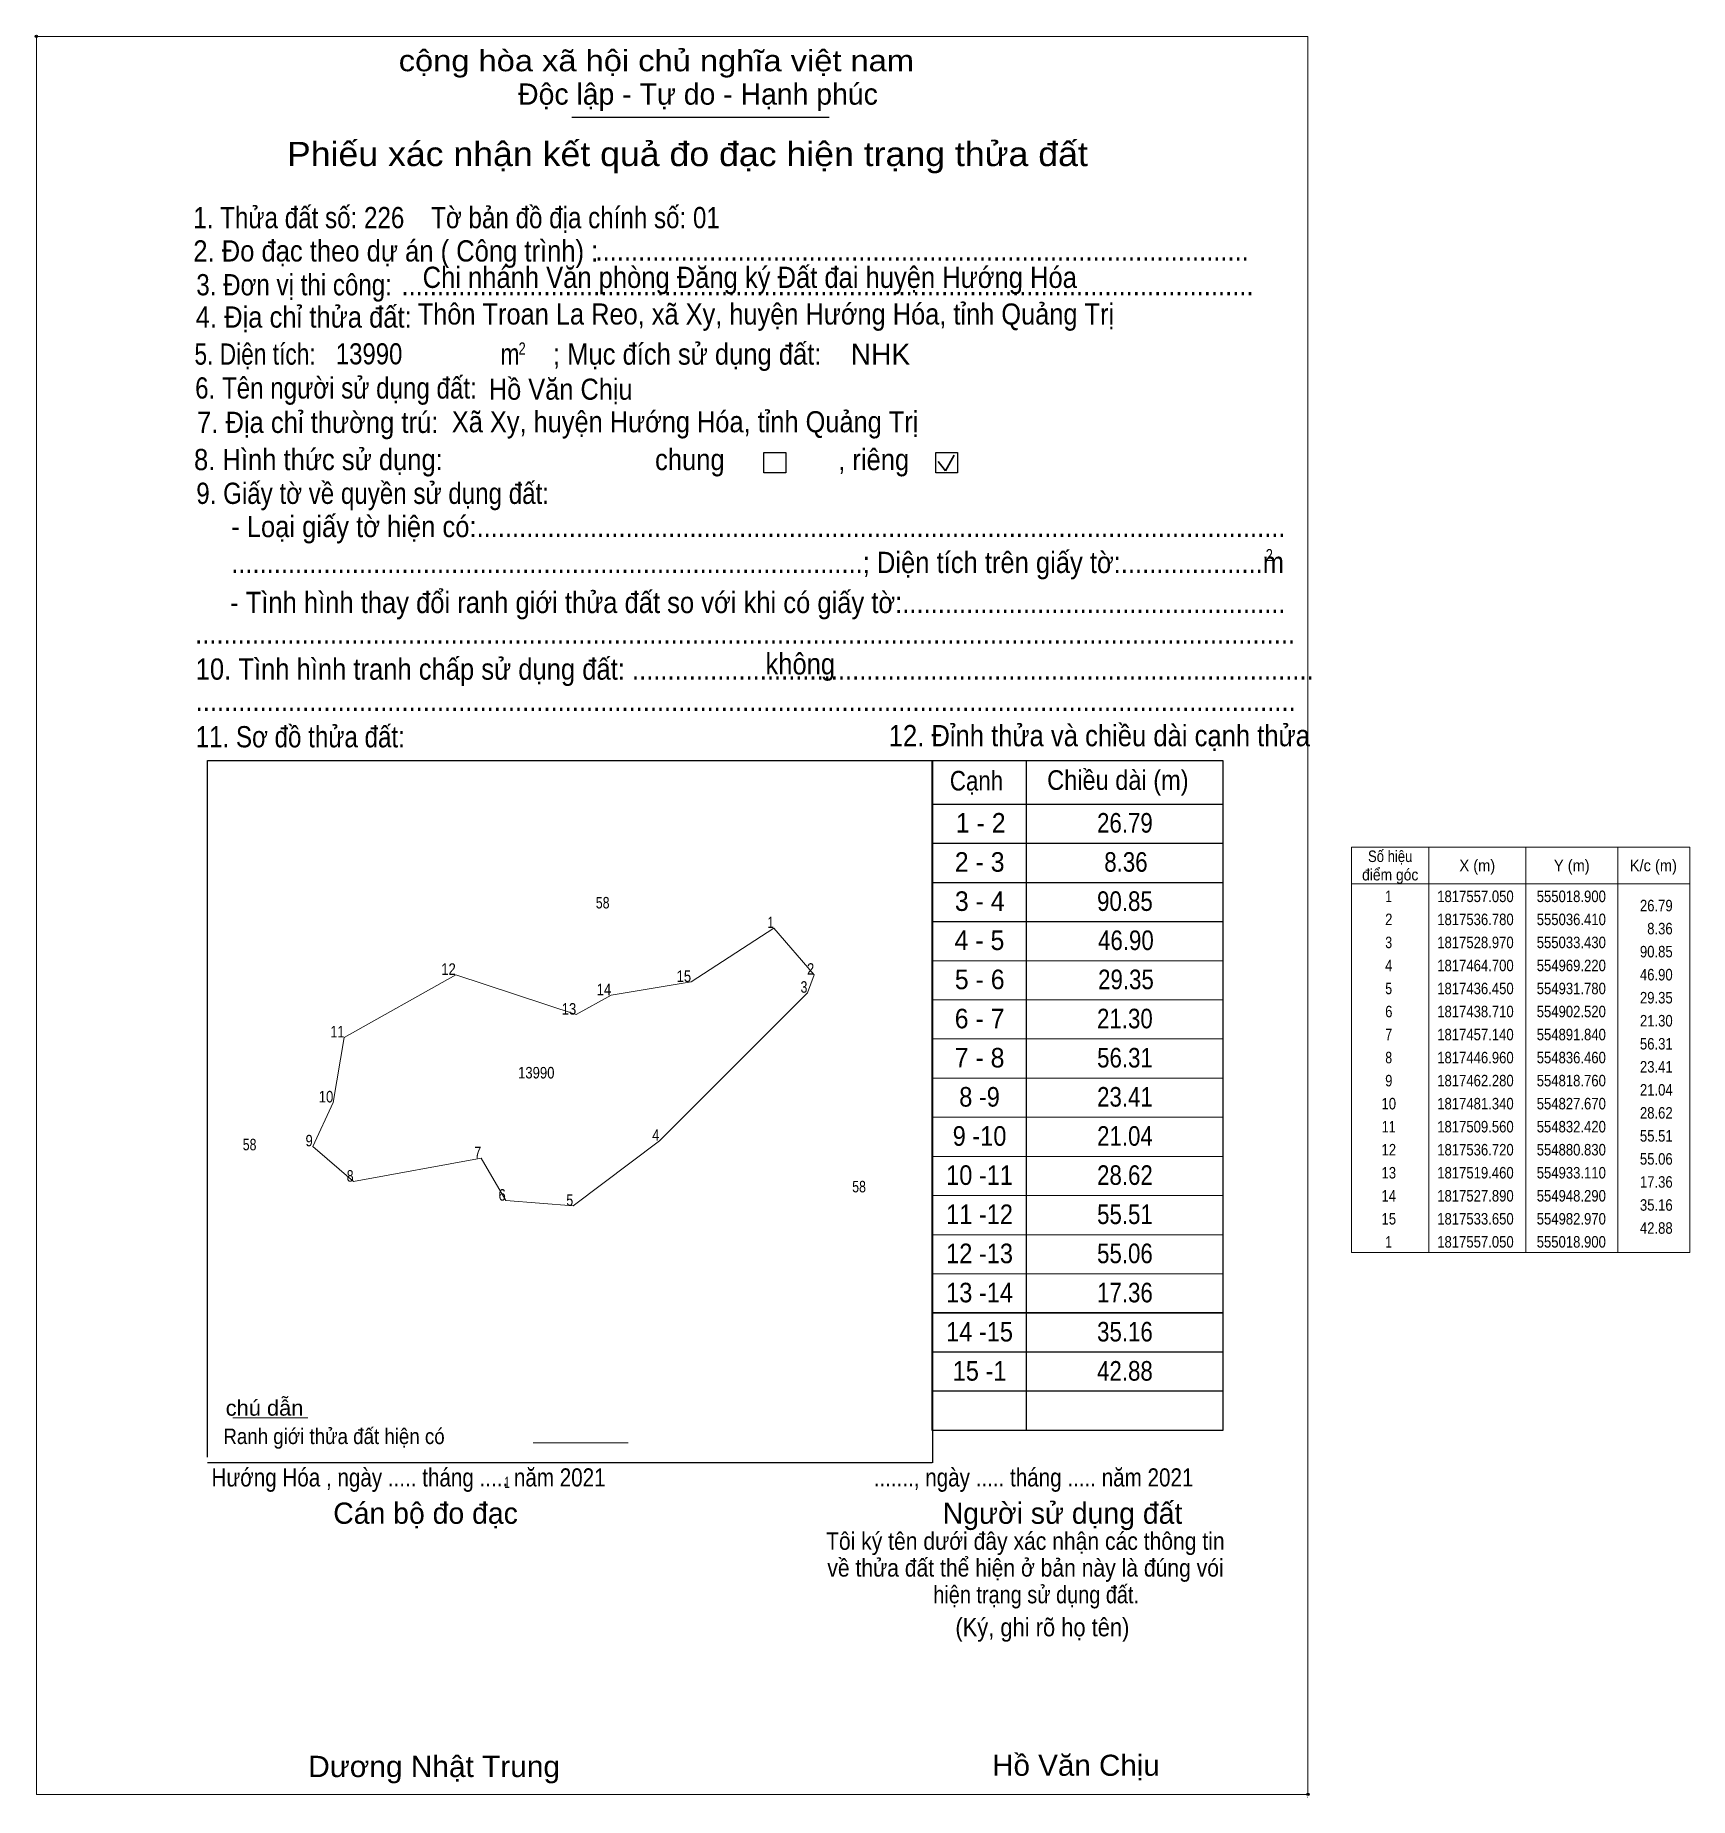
# Model space of a CAD drawing. Header units: metres. Extents: x 554136 to 554854, y 1817000 to 1817765.
import ezdxf
from ezdxf.enums import TextEntityAlignment as Align

# ---------------------------------------------------------------- set-up
doc = ezdxf.new("R2010")
doc.units = ezdxf.units.M
doc.header["$LTSCALE"] = 2
doc.header["$PDMODE"] = 32
doc.header["$PDSIZE"] = 1
for name, color, linetype, lineweight in [('1', 7, 'Continuous', 13), ('10', 7, 'Continuous', 13), ('17', 7, 'Continuous', 13), ('2', 7, 'Continuous', 25), ('30', 7, 'Continuous', 25), ('6', 7, 'Continuous', 13), ('63', 7, 'Continuous', 13)]:
    doc.layers.add(name, color=color, linetype=linetype, lineweight=lineweight)

msp = doc.modelspace()

# ---------------------------------------------------------------- linework, layer by layer
at = {"layer": '1'}
msp.add_lwpolyline([(554457.01, 1817377.18), (554474.52, 1817356.91), (554471.54, 1817349.1), (554407.33, 1817284.83), (554369.89, 1817256.58), (554340.63, 1817258.84), (554329.95, 1817277.27), (554274.57, 1817267.09), (554256.87, 1817282.41), (554265.78, 1817301.47), (554270.53, 1817329.69), (554318.94, 1817356.85), (554371.22, 1817339.59), (554386.4, 1817348.02), (554421.08, 1817353.78)], close=True, dxfattribs=at)
at = {"layer": '10'}
msp.add_lwpolyline([(554318.94, 1817356.85), (554270.53, 1817329.69), (554265.78, 1817301.47), (554256.87, 1817282.41), (554274.57, 1817267.09), (554329.95, 1817277.27), (554340.63, 1817258.84), (554369.89, 1817256.58), (554407.33, 1817284.83), (554471.54, 1817349.1), (554474.52, 1817356.91), (554457.01, 1817377.18), (554421.08, 1817353.78), (554386.4, 1817348.02), (554371.22, 1817339.59)], close=True, dxfattribs=at)
at = {"layer": '17'}
msp.add_line((554222.12, 1817164.6), (554254.65, 1817164.6), dxfattribs=at)
at = {"layer": '2'}
for p, q in [((554369.35, 1817729.3), (554480.94, 1817729.3)), ((554211.11, 1817449.94), (554525.76, 1817449.94)), ((554211.11, 1817147.53), (554211.11, 1817449.94)), ((554525.76, 1817145.05), (554211.11, 1817145.05))]:
    msp.add_line(p, q, dxfattribs=at)
at = {"layer": '2', "lineweight": 35}
for p, q in [((554531.46, 1817575.64), (554535.29, 1817582.48)), ((554528.33, 1817579.72), (554531.46, 1817575.64))]:
    msp.add_line(p, q, dxfattribs=at)
at = {"layer": '2', "lineweight": 13}
msp.add_lwpolyline([(554136.92, 1817764.31), (554688.76, 1817764.31), (554688.76, 1817001.03), (554136.92, 1817001.03)], close=True, dxfattribs=at)
at = {"layer": '2'}
for points in [[(554452.67, 1817583.65), (554462.15, 1817583.65), (554462.15, 1817574.82), (554452.67, 1817574.82)], [(554527.24, 1817583.65), (554536.72, 1817583.65), (554536.72, 1817574.82), (554527.24, 1817574.82)]]:
    msp.add_lwpolyline(points, close=True, dxfattribs=at)
for p in [(554136.92, 1817764.31), (554688.75, 1817001.03)]:
    msp.add_point(p, dxfattribs=at)
at = {"layer": '30'}
for p, q in [((554525.76, 1817159.06), (554525.76, 1817449.96)), ((554525.76, 1817449.96), (554651.81, 1817449.96)), ((554566.55, 1817449.96), (554566.55, 1817159.06)), ((554651.81, 1817449.96), (554651.81, 1817159.06)), ((554525.76, 1817430.99), (554651.81, 1817430.99)), ((554525.76, 1817414), (554651.81, 1817414)), ((554525.76, 1817397.01), (554651.81, 1817397.01)), ((554525.76, 1817380.01), (554651.81, 1817380.01)), ((554651.81, 1817210.06), (554525.76, 1817210.06)), ((554651.81, 1817193.05), (554525.76, 1817193.05)), ((554651.81, 1817176.06), (554525.76, 1817176.06)), ((554651.81, 1817159.06), (554525.76, 1817159.06))]:
    msp.add_line(p, q, dxfattribs=at)
at = {"layer": '30', "lineweight": 13}
for p, q in [((554525.76, 1817363.02), (554651.81, 1817363.02)), ((554525.76, 1817346.02), (554651.81, 1817346.02)), ((554525.76, 1817329.03), (554651.81, 1817329.03)), ((554525.76, 1817312.03), (554651.81, 1817312.03)), ((554525.76, 1817295.04), (554651.81, 1817295.04)), ((554525.76, 1817278.04), (554651.81, 1817278.04)), ((554525.76, 1817261.04), (554651.81, 1817261.04)), ((554525.76, 1817244.05), (554651.81, 1817244.05)), ((554525.76, 1817227.05), (554651.81, 1817227.05)), ((554525.76, 1817210.04), (554651.81, 1817210.04)), ((554525.76, 1817193.05), (554651.81, 1817193.05)), ((554525.76, 1817176.06), (554651.81, 1817176.06))]:
    msp.add_line(p, q, dxfattribs=at)
at = {"layer": '6'}
msp.add_line((554352.57, 1817153.65), (554393.69, 1817153.65), dxfattribs=at)
at = {"layer": '63', "lineweight": 25}
msp.add_line((554525.78, 1817449.95), (554525.78, 1817145.07), dxfattribs=at)
at = {"layer": '63'}
for p, q in [((554741.29, 1817412.35), (554741.29, 1817236.35)), ((554783.29, 1817412.35), (554783.29, 1817236.35)), ((554823.29, 1817412.35), (554823.29, 1817236.35)), ((554707.69, 1817396.35), (554854.49, 1817396.35))]:
    msp.add_line(p, q, dxfattribs=at)
msp.add_lwpolyline([(554707.69, 1817412.35), (554854.49, 1817412.35), (554854.49, 1817236.35), (554707.69, 1817236.35)], close=True, dxfattribs=at)

# ---------------------------------------------------------------- texts
at = {"layer": '1'}
for s, height, width, p in [('13990', 5, 0.85, (554353.86, 1817311.88)), ('1', 4.867, 0.65, (554341.2, 1817134.12))]:
    msp.add_text(s, height=height, dxfattribs=dict(at, width=width)).set_placement(p, align=Align.CENTER)
at = {"layer": '10'}
for s, height, width, p in [('1 - 2', 8.498, 0.95, (554546.77, 1817418.62)), ('26.79', 8.5, 0.85, (554609.345, 1817418.62)), ('2 - 3', 8.498, 0.95, (554546.315, 1817401.63)), ('8.36', 8.5, 0.85, (554609.785, 1817401.63)), ('3 - 4', 8.498, 0.95, (554546.36, 1817384.62)), ('90.85', 8.5, 0.85, (554609.35, 1817384.62)), ('4 - 5', 8.498, 0.95, (554546.22, 1817367.64)), ('46.90', 8.5, 0.85, (554609.775, 1817367.64)), ('5 - 6', 8.498, 0.95, (554546.33, 1817350.64)), ('29.35', 8.5, 0.85, (554609.8, 1817350.64)), ('6 - 7', 8.498, 0.95, (554546.28, 1817333.65)), ('21.30', 8.5, 0.85, (554609.335, 1817333.65)), ('7 - 8', 8.49, 0.95, (554546.27, 1817316.65)), ('56.31', 8.5, 0.85, (554609.37, 1817316.65)), ('8 -9', 8.5, 0.9, (554546.255, 1817299.66)), ('23.41', 8.5, 0.85, (554609.36, 1817299.66)), ('9 -10', 8.5, 0.9, (554546.26, 1817282.67)), ('21.04', 8.5, 0.85, (554609.365, 1817282.67)), ('10 -11', 8.5, 0.9, (554546.26, 1817265.67)), ('28.62', 8.5, 0.85, (554609.36, 1817265.67)), ('11 -12', 8.5, 0.9, (554546.255, 1817248.67)), ('55.51', 8.5, 0.85, (554609.36, 1817248.67)), ('12 -13', 8.5, 0.9, (554546.265, 1817231.68)), ('55.06', 8.5, 0.85, (554609.355, 1817231.68)), ('13 -14', 8.5, 0.9, (554546.26, 1817214.68)), ('17.36', 8.5, 0.85, (554609.355, 1817214.68)), ('35.16', 8.5, 0.85, (554609.355, 1817197.69)), ('14 -15', 8.5, 0.9, (554546.265, 1817197.69)), ('15 -1', 8.5, 0.9, (554546.26, 1817180.68)), ('42.88', 8.5, 0.85, (554609.36, 1817180.68))]:
    msp.add_text(s, height=height, dxfattribs=dict(at, width=width)).set_placement(p, align=Align.CENTER)
at = {"layer": '2'}
for s, height, width, p in [('cộng hòa xã hội chủ nghĩa việt nam', 9.211, 1.15, (554294.17, 1817749.18)), ('1. Thửa đất số: 226    Tờ bản đồ địa chính số: 01', 9.23, 0.85, (554205.01, 1817681.03)), ('2. Đo đạc theo dự án ( Công trình) : ', 9.217, 0.9, (554205.01, 1817666.57)), ('Chi nhánh Văn phòng Đăng ký Đất đai huyện Hướng Hóa', 9.209, 0.9, (554304.55, 1817655.11)), ('............................................................................................', 9.217, 0.9, (554379.57, 1817666.91)), ('3. Đơn vị thi công:', 9.217, 0.85, (554206.31, 1817651.89)), ('........................................................................................................................', 9.217, 0.9, (554295.34, 1817651.89)), ('4. Địa chỉ thửa đất:', 9.217, 0.9, (554206.05, 1817637.87)), ('Thôn Troan La Reo, xã Xy, huyện Hướng Hóa, tỉnh Quảng Trị', 9.15, 0.9, (554302.39, 1817639.21)), ('5. Diện tích:', 9.217, 0.8, (554205.51, 1817621.79)), ('13990', 9.14, 0.85, (554266.87, 1817621.93)), ('m', 9.211, 0.8, (554338.35, 1817621.79)), ('2', 5.262, 0.8, (554346.17, 1817626.19)), ('; Mục đích sử dụng đất:', 9.211, 0.9, (554361.14, 1817621.79)), ('6. Tên người sử dụng đất:', 9.217, 0.85, (554205.81, 1817607.08)), ('Hồ Văn Chịu', 9.14, 0.9, (554333.29, 1817606.57)), ('7. Địa chỉ thường trú:', 9.217, 0.9, (554206.63, 1817592.14)), ('Xã Xy, huyện Hướng Hóa, tỉnh Quảng Trị', 9.15, 0.9, (554317.21, 1817592.44)), ('8. Hình thức sử dụng:', 9.217, 0.9, (554205.33, 1817575.99)), ('chung                , riêng', 9.211, 0.9, (554405.42, 1817575.99)), ('9. Giấy tờ về quyền sử dụng đất:', 9.217, 0.85, (554206.31, 1817561.33)), ('     - Loại giấy tờ hiện có:..................................................................................................................', 9.211, 0.9, (554206.05, 1817546.91)), ('     .........................................................................................; Diện tích trên giấy tờ:....................m', 9.211, 0.9, (554206.05, 1817531.33)), ('2', 5.262, 0.8, (554670.45, 1817536.48)), ('     - Tình hình thay đổi ranh giới thửa đất so với khi có giấy tờ:......................................................', 9.211, 0.9, (554205.58, 1817513.95)), ('...........................................................................................................................................................', 9.211, 0.9, (554205.81, 1817500.6)), ('không', 9.211, 0.9, (554453.35, 1817487.27)), ('10. Tình hình tranh chấp sử dụng đất: ................................................................................................', 9.217, 0.9, (554206.05, 1817485.01)), ('...........................................................................................................................................................', 9.211, 0.9, (554206.05, 1817471.38)), ('12. Đỉnh thửa và chiều dài cạnh thửa', 9.228, 0.9, (554506.83, 1817456.12)), ('11. Sơ đồ thửa đất:', 9.217, 0.85, (554206.05, 1817455.64)), ('Hướng Hóa , ngày ..... tháng ..... năm 2021', 7.872, 0.85, (554212.93, 1817134.73)), ('......., ngày ..... tháng ..... năm 2021', 7.872, 0.85, (554500.31, 1817134.73)), ('(Ký, ghi rõ họ tên)', 7.895, 0.9, (554535.77, 1817069.68)), ('Dương Nhật Trung', 9.22, 1.05, (554254.91, 1817008.58)), ('Hồ Văn Chịu', 9.14, 1.05, (554551.73, 1817009.13))]:
    msp.add_text(s, height=height, dxfattribs=dict(at, width=width)).set_placement(p)
for s, height, p in [('Độc lập - Tự do - Hạnh phúc', 9.211, (554345.99, 1817734.67)), ('NHK', 9.15, (554490.35, 1817621.73)), ('Cán bộ đo đạc', 9.211, (554265.75, 1817118.53)), ('Người sử dụng đất', 9.211, (554530.27, 1817118.53))]:
    msp.add_text(s, height=height, dxfattribs=at).set_placement(p)
for s, height, width, p in [('Phiếu xác nhận kết quả đo đạc hiện trạng thửa đất', 10.52, 1.1, (554419.46, 1817708)), ('Tôi ký tên dưới đây xác nhận các thông tin', 7.609, 0.9, (554566.13, 1817107.23)), ('về thửa đất thể hiện ở bản này là đúng vói', 7.609, 0.9, (554566.205, 1817095.6)), ('hiện trạng sử dụng đất.', 7.593, 0.85, (554570.83, 1817084.01))]:
    msp.add_text(s, height=height, dxfattribs=dict(at, width=width)).set_placement(p, align=Align.CENTER)
msp.add_text('.', height=2.632, dxfattribs=at).set_placement((554688.695, 1816999.59), align=Align.CENTER)
at = {"layer": '30'}
for s, width, p in [('Cạnh', 0.85, (554533.37, 1817436.91)), ('Chiều dài (m)', 0.9, (554575.6, 1817437.19))]:
    msp.add_text(s, height=8.498, dxfattribs=dict(at, width=width)).set_placement(p)
at = {"layer": '6'}
for s, width, p in [('chú dẫn', 1.05, (554219.08, 1817165.47)), ('Ranh giới thửa đất hiện có ', 0.9, (554218.07, 1817153.14))]:
    msp.add_text(s, height=6.744, dxfattribs=dict(at, width=width)).set_placement(p)
at = {"layer": '63'}
for s, width, p in [('Số hiệu', 0.85, (554724.485, 1817405.85)), ('X (m)', 0.95, (554762.29, 1817401.85)), ('Y (m)', 0.95, (554803.29, 1817401.85)), ('K/c (m)', 0.95, (554838.695, 1817401.85)), ('điểm góc', 0.9, (554724.495, 1817397.85)), ('58', 0.8, (554382.69, 1817385.69)), (' 1', 0.75, (554723.09, 1817388.45)), ('1817557.050', 0.85, (554761.49, 1817388.45)), ('555018.900', 0.85, (554803.085, 1817388.45)), (' 2', 0.85, (554723.09, 1817378.45)), ('1817536.780', 0.85, (554761.49, 1817378.45)), ('555036.410', 0.85, (554803.085, 1817378.45)), (' 3', 0.8, (554723.095, 1817368.45)), ('1817528.970', 0.85, (554761.49, 1817368.45)), ('555033.430', 0.85, (554803.085, 1817368.45)), (' 4', 0.85, (554723.09, 1817358.45)), ('1817464.700', 0.85, (554761.49, 1817358.45)), ('554969.220', 0.85, (554803.085, 1817358.45)), (' 5', 0.8, (554723.095, 1817348.45)), ('1817436.450', 0.85, (554761.49, 1817348.45)), ('554931.780', 0.85, (554803.085, 1817348.45)), (' 6', 0.85, (554723.095, 1817338.45)), ('1817438.710', 0.85, (554761.49, 1817338.45)), ('554902.520', 0.85, (554803.085, 1817338.45)), (' 7', 0.8, (554723.09, 1817328.45)), ('1817457.140', 0.85, (554761.49, 1817328.45)), ('554891.840', 0.85, (554803.085, 1817328.45)), (' 8', 0.8, (554723.09, 1817318.45)), ('1817446.960', 0.85, (554761.49, 1817318.45)), ('554836.460', 0.85, (554803.085, 1817318.45)), (' 9', 0.85, (554723.09, 1817308.45)), ('1817462.280', 0.85, (554761.49, 1817308.45)), ('554818.760', 0.85, (554803.085, 1817308.45)), (' 10', 0.85, (554723.085, 1817298.45)), ('1817481.340', 0.85, (554761.49, 1817298.45)), ('554827.670', 0.85, (554803.085, 1817298.45)), (' 11', 0.8, (554723.085, 1817288.45)), ('1817509.560', 0.85, (554761.49, 1817288.45)), ('554832.420', 0.85, (554803.085, 1817288.45)), ('58', 0.8, (554229.45, 1817280.69)), (' 12', 0.85, (554723.095, 1817278.45)), ('1817536.720', 0.85, (554761.49, 1817278.45)), ('554880.830', 0.85, (554803.085, 1817278.45)), ('58', 0.8, (554493.97, 1817262.43)), (' 13', 0.85, (554723.09, 1817268.45)), ('1817519.460', 0.85, (554761.49, 1817268.45)), ('554933.110', 0.85, (554803.085, 1817268.45)), (' 14', 0.85, (554723.085, 1817258.45)), ('1817527.890', 0.85, (554761.49, 1817258.45)), ('554948.290', 0.85, (554803.085, 1817258.45)), (' 15', 0.85, (554723.09, 1817248.45)), ('1817533.650', 0.85, (554761.49, 1817248.45)), ('554982.970', 0.85, (554803.085, 1817248.45)), (' 1', 0.75, (554723.09, 1817238.45)), ('1817557.050', 0.85, (554761.49, 1817238.45)), ('555018.900', 0.85, (554803.085, 1817238.45))]:
    msp.add_text(s, height=5, dxfattribs=dict(at, width=width)).set_placement(p, align=Align.CENTER)
for s, width, p in [('26.79', 0.85, (554847.09, 1817384.45)), (' 1', 0.75, (554457.01, 1817377.18)), ('8.36', 0.85, (554847.09, 1817374.45)), ('90.85', 0.85, (554847.09, 1817364.45)), (' 12', 0.85, (554318.94, 1817356.85)), (' 2', 0.85, (554474.52, 1817356.91)), ('46.90', 0.85, (554847.09, 1817354.45)), (' 14', 0.85, (554386.4, 1817348.02)), (' 15', 0.85, (554421.08, 1817353.78)), (' 3', 0.8, (554471.54, 1817349.1)), (' 13', 0.85, (554371.22, 1817339.59)), ('29.35', 0.85, (554847.09, 1817344.45)), ('21.30', 0.85, (554847.09, 1817334.45)), (' 11', 0.8, (554270.53, 1817329.69)), ('56.31', 0.85, (554847.09, 1817324.45)), ('23.41', 0.85, (554847.09, 1817314.45)), (' 10', 0.85, (554265.78, 1817301.47)), ('21.04', 0.85, (554847.09, 1817304.45)), ('28.62', 0.85, (554847.09, 1817294.45)), (' 9', 0.85, (554256.87, 1817282.41)), (' 4', 0.85, (554407.33, 1817284.83)), ('55.51', 0.85, (554847.09, 1817284.45)), (' 7', 0.8, (554329.95, 1817277.27)), ('55.06', 0.85, (554847.09, 1817274.45)), (' 8', 0.8, (554274.57, 1817267.09)), ('17.36', 0.85, (554847.09, 1817264.45)), (' 6', 0.85, (554340.63, 1817258.84)), (' 5', 0.8, (554369.89, 1817256.58)), ('35.16', 0.85, (554847.09, 1817254.45)), ('42.88', 0.85, (554847.09, 1817244.45))]:
    msp.add_text(s, height=5, dxfattribs=dict(at, width=width)).set_placement(p, align=Align.RIGHT)

doc.saveas('drawing.dxf')
